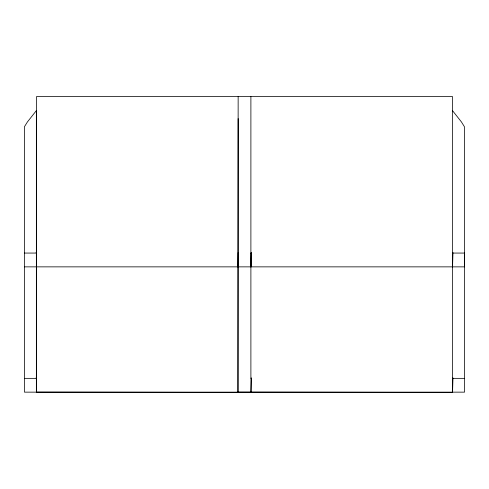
<?xml version="1.0" encoding="UTF-8"?>
<svg xmlns="http://www.w3.org/2000/svg" width="489" height="489" viewBox="0 0 489 489"><rect width="100%" height="100%" fill="white"/><g stroke="black" fill="none" stroke-linecap="round" stroke-linejoin="round"><path stroke-width="0.73" d="M36.357 266.86L36.541 252.593M36.541 377.881L36.357 392.147L36.357 110.618L27.427 121.938L24.45 126.706L24.45 392.147L464.55 392.147L464.55 378.352L452.502 378.352L452.502 96.553L36.541 96.553L36.498 386.341M237.972 266.86L238.149 252.593M250.93 266.86L251.358 252.593L250.894 253.064M250.93 392.147L251.358 377.881L250.894 378.352L250.894 96.553M452.545 392.147L452.967 377.881L452.502 378.352M452.502 253.064L452.967 252.593L452.545 266.86L24.45 266.86M238.149 118.582L237.972 392.147L238.149 96.553M24.45 253.064L36.357 253.064M24.45 378.352L36.357 378.352M238.106 392.147L452.728 392.447M36.498 392.147L251.12 392.447M36.07 252.593L36.541 253.064L36.498 261.053M36.07 377.881L36.541 378.352M452.502 110.618L461.433 121.938L464.409 126.706L464.409 378.352M452.643 378.352L452.643 392.147M452.502 390.693L452.502 392.147M251.028 253.064L251.028 266.86M251.028 378.352L251.028 392.147M464.55 253.064L452.643 253.064L452.643 266.86L464.55 266.86L464.55 253.064"/></g></svg>
